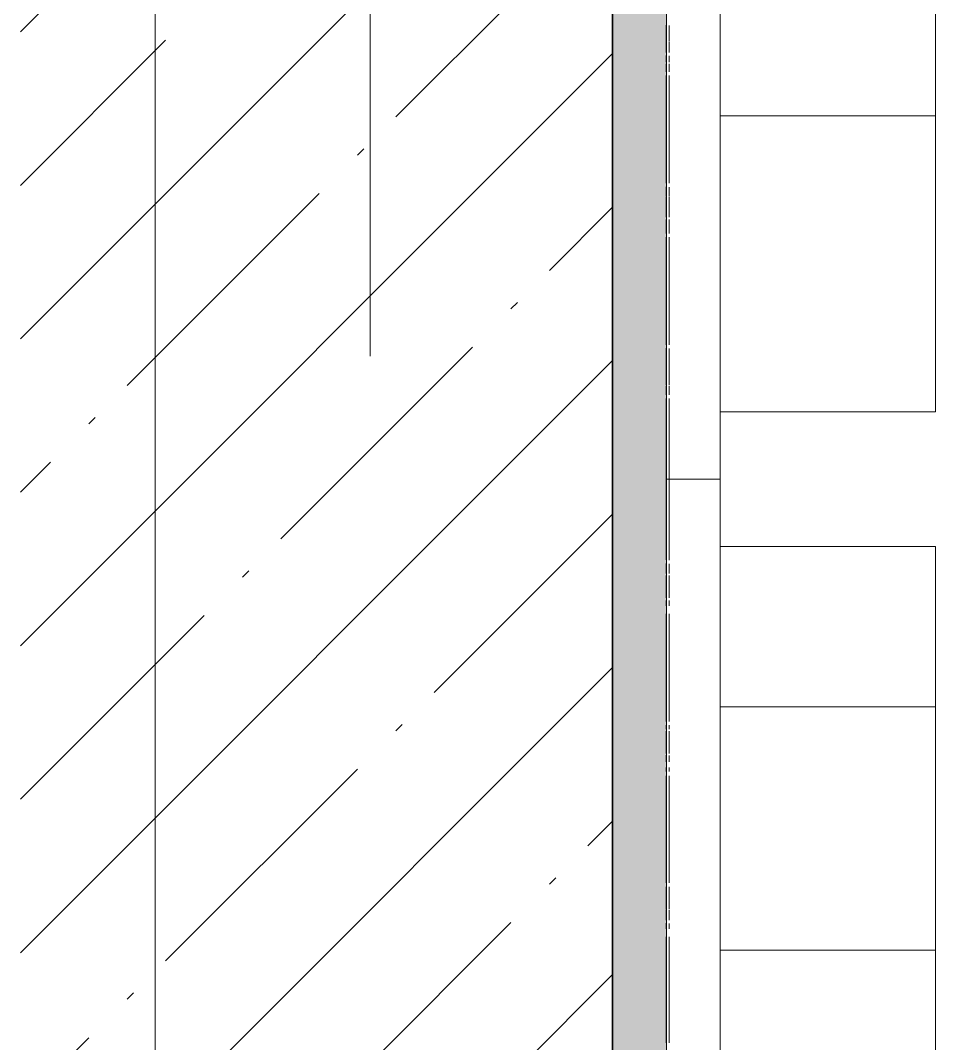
# Model space of a CAD drawing. Header units: millimetres. Extents: x 855 to 84199, y -1987 to 21700.
# Drawn here: x 10323.9 to 10663.9, y 18544.8 to 18925 of the extents above; entities that cross this region are included whole.
import ezdxf

# ---------------------------------------------------------------- set-up
doc = ezdxf.new("R2010")
doc.units = ezdxf.units.MM
doc.linetypes.add('Осевая', pattern=[3175, 635, -476.25, 1587.5, -476.25])
for name, color, linetype, lineweight, true_color in [('A-WALL-2', 7, 'Continuous', 25, 0x3c3c3c), ('A-WALL-3', 7, 'Continuous', 35, 0x3c3c3c), ('A-WALL-FNSH-1', 7, 'Continuous', 13, 0x3c3c3c), ('I-FURN-1', 7, 'Continuous', 9, 0xf0f0f0)]:
    doc.layers.add(name, color=color, linetype=linetype, lineweight=lineweight, true_color=true_color)
for name, color, linetype, lineweight in [('I-WALL', 7, 'Continuous', 9), ('S-STRS-MBND', 7, 'Continuous', 9), ('Оси', 7, 'Continuous', 9), ('Оси-2', 7, 'Осевая', 9)]:
    doc.layers.add(name, color=color, linetype=linetype, lineweight=lineweight)

# ---------------------------------------------------------------- blocks, each defined once
blk = doc.blocks.new('Бизиборд лего - бизиборд 1_21б-32328682-План разверток пом_ 1_60_ Этаж 1')
at = {"layer": 'I-FURN-1'}
for p, q in [((365, 100), (315, 100)), ((315, 100), (365, 100)), ((365, 100), (325, 100)), ((325, 100), (365, 100)), ((365, 100), (325, 100)), ((325, 100), (365, 100)), ((475, 100), (365, 100)), ((365, 100), (475, 100)), ((475, 100), (365, 100)), ((365, 100), (475, 100)), ((365, 20), (365, 100)), ((365, 100), (365, 20)), ((475, 20), (475, 100)), ((475, 100), (475, 20)), ((475, 20), (475, 100)), ((475, 100), (475, 20)), ((675, 100), (525, 100)), ((525, 100), (525, 20)), ((525, 20), (525, 100)), ((525, 100), (675, 100)), ((675, 100), (584.63, 100)), ((584.63, 100), (584.63, 20)), ((584.63, 20), (584.63, 100)), ((584.63, 100), (675, 100)), ((675, 20), (675, 100)), ((675, 100), (675, 20)), ((935, 100), (675, 100)), ((675, 100), (935, 100)), ((500, 20), (0, 20)), ((330, 20), (331.34, 20)), ((330.34, 20), (330, 20)), ((330, 20), (331.34, 20)), ((330.34, 20), (330, 20)), ((330, 20), (332.93, 20)), ((335, 20), (330, 20)), ((330, 20), (337.32, 20)), ((337.32, 20), (330, 20)), ((330, 20), (337.32, 20)), ((337.32, 20), (330, 20)), ((330, 20), (337.32, 20)), ((330.34, 20), (330, 20)), ((330, 20), (337.32, 20)), ((337.32, 20), (330, 20)), ((330, 20), (337.32, 20)), ((337.32, 20), (330, 20)), ((330, 20), (337.32, 20)), ((337.32, 20), (330, 20)), ((330, 20), (337.32, 20)), ((337.32, 20), (330, 20)), ((330, 20), (337.32, 20)), ((337.32, 20), (330, 20)), ((330, 20), (337.32, 20)), ((337.32, 20), (330, 20)), ((330, 20), (337.32, 20)), ((337.32, 20), (330, 20)), ((330, 20), (337.32, 20)), ((337.32, 20), (330, 20)), ((330, 20), (337.32, 20)), ((337.32, 20), (330, 20)), ((330, 20), (337.32, 20)), ((337.32, 20), (330, 20)), ((330, 20), (332.93, 20)), ((337.32, 20), (330, 20)), ((330, 20), (337.32, 20)), ((337.32, 20), (330, 20)), ((330, 20), (337.32, 20)), ((337.32, 20), (330, 20)), ((330, 20), (337.32, 20)), ((337.32, 20), (330, 20)), ((330, 20), (337.32, 20)), ((337.32, 20), (330, 20)), ((330, 20), (337.32, 20)), ((337.32, 20), (330, 20)), ((330, 20), (337.32, 20)), ((335, 20), (330, 20)), ((330, 20), (337.32, 20)), ((337.32, 20), (330, 20)), ((330, 20), (337.32, 20)), ((330.34, 20), (330, 20)), ((330, 20), (337.32, 20)), ((337.32, 20), (330, 20)), ((330, 20), (350, 20)), ((350, 20), (330, 20)), ((337.32, 20), (330.34, 20)), ((331.34, 20), (330.34, 20)), ((335, 20), (330.34, 20)), ((331.34, 20), (330.34, 20)), ((331.34, 20), (337.33, 20)), ((337.33, 20), (331.34, 20)), ((331.34, 20), (337.33, 20)), ((337.33, 20), (331.34, 20)), ((331.34, 20), (337.33, 20)), ((337.33, 20), (331.34, 20)), ((331.34, 20), (337.33, 20)), ((331.34, 20), (332.93, 20)), ((331.34, 20), (337.32, 20)), ((332.93, 20), (331.34, 20)), ((332.93, 20), (331.34, 20)), ((332.93, 20), (337.32, 20)), ((335, 20), (332.93, 20)), ((332.93, 20), (335, 20)), ((332.93, 20), (337.32, 20)), ((337.32, 20), (332.93, 20)), ((337.32, 20), (335, 20)), ((335, 20), (337.32, 20)), ((337.32, 20), (335, 20)), ((337.32, 20), (335, 20)), ((337.32, 20), (335, 20)), ((337.32, 20), (337.41, 20)), ((337.41, 20), (337.32, 20)), ((337.32, 20), (337.41, 20)), ((337.41, 20), (337.32, 20)), ((337.32, 20), (337.41, 20)), ((337.41, 20), (337.32, 20)), ((337.32, 20), (337.41, 20)), ((337.41, 20), (337.32, 20)), ((337.32, 20), (337.41, 20)), ((337.41, 20), (337.32, 20)), ((337.32, 20), (337.41, 20)), ((337.41, 20), (337.32, 20)), ((337.32, 20), (337.41, 20)), ((337.41, 20), (337.32, 20)), ((337.32, 20), (337.41, 20)), ((337.41, 20), (337.32, 20)), ((337.32, 20), (337.41, 20)), ((337.41, 20), (337.32, 20)), ((337.32, 20), (337.41, 20)), ((337.41, 20), (337.32, 20)), ((337.32, 20), (337.41, 20)), ((337.41, 20), (337.32, 20)), ((337.32, 20), (337.41, 20)), ((337.41, 20), (337.32, 20)), ((337.32, 20), (337.41, 20)), ((337.41, 20), (337.32, 20)), ((337.32, 20), (337.41, 20)), ((337.41, 20), (337.32, 20)), ((337.32, 20), (337.41, 20)), ((337.41, 20), (337.32, 20)), ((337.32, 20), (337.41, 20)), ((337.41, 20), (337.32, 20)), ((337.32, 20), (337.41, 20)), ((337.41, 20), (337.32, 20)), ((337.32, 20), (337.41, 20)), ((337.41, 20), (337.32, 20)), ((337.32, 20), (337.41, 20)), ((337.41, 20), (337.32, 20)), ((337.32, 20), (337.41, 20)), ((337.41, 20), (337.32, 20)), ((337.32, 20), (337.41, 20)), ((337.41, 20), (337.32, 20)), ((337.32, 20), (337.41, 20)), ((337.41, 20), (337.32, 20)), ((337.32, 20), (337.41, 20)), ((337.41, 20), (337.32, 20)), ((337.32, 20), (337.41, 20)), ((337.41, 20), (337.32, 20)), ((337.32, 20), (337.41, 20)), ((337.41, 20), (337.32, 20)), ((337.32, 20), (337.41, 20)), ((337.41, 20), (337.32, 20)), ((337.41, 20), (341.46, 20)), ((341.46, 20), (337.41, 20)), ((337.41, 20), (341.46, 20)), ((341.46, 20), (337.41, 20)), ((337.41, 20), (341.46, 20)), ((341.46, 20), (337.41, 20)), ((337.41, 20), (341.46, 20)), ((337.41, 20), (350, 20)), ((342.59, 20), (337.41, 20)), ((337.41, 20), (347.07, 20)), ((340, 20), (337.41, 20)), ((337.41, 20), (350, 20)), ((347.07, 20), (337.41, 20)), ((337.41, 20), (350, 20)), ((350, 20), (337.41, 20)), ((337.41, 20), (350, 20)), ((350, 20), (337.41, 20)), ((337.41, 20), (349.66, 20)), ((347.07, 20), (337.41, 20)), ((337.41, 20), (350, 20)), ((349.66, 20), (337.41, 20)), ((337.41, 20), (342.59, 20)), ((350, 20), (337.41, 20)), ((337.41, 20), (350, 20)), ((350, 20), (337.41, 20)), ((337.41, 20), (350, 20)), ((350, 20), (337.41, 20)), ((337.41, 20), (350, 20)), ((350, 20), (337.41, 20)), ((337.41, 20), (350, 20)), ((350, 20), (337.41, 20)), ((337.41, 20), (350, 20)), ((350, 20), (337.41, 20)), ((337.41, 20), (340, 20)), ((350, 20), (337.41, 20)), ((337.41, 20), (350, 20)), ((350, 20), (337.41, 20)), ((337.41, 20), (350, 20)), ((342.59, 20), (337.41, 20)), ((337.41, 20), (350, 20)), ((350, 20), (337.41, 20)), ((337.41, 20), (350, 20)), ((350, 20), (337.41, 20)), ((337.41, 20), (350, 20)), ((350, 20), (337.41, 20)), ((337.41, 20), (350, 20)), ((350, 20), (337.41, 20)), ((337.41, 20), (350, 20)), ((350, 20), (337.41, 20)), ((337.41, 20), (350, 20)), ((350, 20), (337.41, 20)), ((337.41, 20), (350, 20)), ((350, 20), (337.41, 20)), ((337.41, 20), (350, 20)), ((350, 20), (337.41, 20)), ((337.41, 20), (350, 20)), ((340, 20), (337.41, 20)), ((337.41, 20), (350, 20)), ((340, 20), (337.41, 20)), ((347.07, 20), (340, 20)), ((340, 20), (342.59, 20)), ((345, 20), (340, 20)), ((342.59, 20), (340, 20)), ((342.59, 20), (345, 20)), ((345, 20), (342.59, 20)), ((342.59, 20), (345, 20)), ((345, 20), (342.59, 20)), ((342.59, 20), (345, 20)), ((345, 20), (342.59, 20)), ((342.59, 20), (345, 20)), ((350, 20), (342.59, 20)), ((342.59, 20), (350, 20)), ((342.59, 20), (350, 20)), ((350, 20), (342.59, 20)), ((345, 20), (342.59, 20)), ((347.07, 20), (345, 20)), ((350, 20), (345, 20)), ((345.59, 20), (348.66, 20)), ((348.66, 20), (345.59, 20)), ((345.59, 20), (348.66, 20)), ((348.66, 20), (345.59, 20)), ((345.59, 20), (348.66, 20)), ((348.66, 20), (345.59, 20)), ((345.59, 20), (348.66, 20)), ((347.07, 20), (348.66, 20)), ((348.66, 20), (347.07, 20)), ((348.66, 20), (347.07, 20)), ((348.66, 20), (347.07, 20)), ((348.66, 20), (347.07, 20)), ((348.66, 20), (349.66, 20)), ((349.66, 20), (348.66, 20)), ((350, 20), (348.66, 20)), ((350, 20), (348.66, 20)), ((349.66, 20), (348.66, 20)), ((349.66, 20), (350, 20)), ((350, 20), (349.66, 20)), ((349.66, 20), (350, 20)), ((350, 20), (349.66, 20)), ((350, 20), (349.66, 20)), ((350, 20), (365, 20)), ((365, 20), (350, 20)), ((350, 20), (365, 20)), ((365, 20), (350, 20)), ((350, 20), (365, 20)), ((365, 20), (350, 20)), ((350, 20), (365, 20)), ((365, 20), (390, 20)), ((390, 20), (365, 20)), ((365, 20), (390, 20)), ((390, 20), (365, 20)), ((365, 20), (390, 20)), ((390, 20), (390.34, 20)), ((400, 20), (390, 20)), ((390, 20), (390.34, 20)), ((390.34, 20), (390, 20)), ((390, 20), (410, 20)), ((410, 20), (390, 20)), ((390, 20), (391.34, 20)), ((390.34, 20), (390, 20)), ((390, 20), (410, 20)), ((397.41, 20), (390, 20)), ((390, 20), (405, 20)), ((410, 20), (390, 20)), ((390, 20), (402.59, 20)), ((407.07, 20), (390, 20)), ((390, 20), (400, 20)), ((410, 20), (390, 20)), ((390, 20), (410, 20)), ((410, 20), (390, 20)), ((390, 20), (410, 20)), ((410, 20), (390, 20)), ((390, 20), (410, 20)), ((410, 20), (390, 20)), ((390, 20), (410, 20)), ((402.59, 20), (390, 20)), ((390, 20), (410, 20)), ((410, 20), (390, 20)), ((390, 20), (410, 20)), ((407.07, 20), (390, 20)), ((390, 20), (410, 20)), ((410, 20), (390, 20)), ((390, 20), (392.93, 20)), ((397.41, 20), (390, 20)), ((390, 20), (410, 20)), ((410, 20), (390, 20)), ((390, 20), (410, 20)), ((410, 20), (390, 20)), ((390, 20), (410, 20)), ((410, 20), (390, 20)), ((390, 20), (392.93, 20)), ((410, 20), (390, 20)), ((390, 20), (410, 20)), ((410, 20), (390, 20)), ((390, 20), (410, 20)), ((410, 20), (390, 20)), ((390, 20), (410, 20)), ((402.59, 20), (390, 20)), ((390, 20), (410, 20)), ((410, 20), (390, 20)), ((390, 20), (395, 20)), ((391.34, 20), (390, 20)), ((390, 20), (410, 20)), ((410, 20), (390, 20)), ((390, 20), (410, 20)), ((410, 20), (390, 20)), ((390.34, 20), (391.34, 20)), ((390.34, 20), (391.34, 20)), ((391.34, 20), (390.34, 20)), ((391.34, 20), (390.34, 20)), ((391.34, 20), (395, 20)), ((395, 20), (391.34, 20)), ((391.34, 20), (395, 20)), ((395, 20), (391.34, 20)), ((391.34, 20), (395, 20)), ((391.34, 20), (392.93, 20)), ((391.34, 20), (392.93, 20)), ((392.93, 20), (391.34, 20)), ((391.34, 20), (392.93, 20)), ((392.93, 20), (391.34, 20)), ((392.93, 20), (391.34, 20)), ((392.93, 20), (395, 20)), ((392.93, 20), (395, 20)), ((395, 20), (392.93, 20)), ((392.93, 20), (400, 20)), ((409.66, 20), (392.93, 20)), ((392.93, 20), (410, 20)), ((392.93, 20), (397.41, 20)), ((395, 20), (392.93, 20)), ((395, 20), (397.41, 20)), ((395, 20), (397.41, 20)), ((397.41, 20), (395, 20)), ((395, 20), (397.41, 20)), ((397.41, 20), (395, 20)), ((395.2, 20), (402.59, 20)), ((402.59, 20), (395.2, 20)), ((395.2, 20), (402.59, 20)), ((402.59, 20), (395.2, 20)), ((395.2, 20), (402.59, 20)), ((397.41, 20), (400, 20)), ((397.41, 20), (402.59, 20)), ((400, 20), (397.41, 20)), ((400, 20), (397.41, 20)), ((402.59, 20), (397.41, 20)), ((397.41, 20), (410, 20)), ((397.41, 20), (400, 20)), ((400, 20), (397.41, 20)), ((400, 20), (410, 20)), ((402.59, 20), (400, 20)), ((407.07, 20), (400, 20)), ((400, 20), (409.66, 20)), ((407.07, 20), (400, 20)), ((400, 20), (410, 20)), ((400, 20), (402.59, 20)), ((405, 20), (400, 20)), ((410, 20), (402.59, 20)), ((402.59, 20), (410, 20)), ((402.59, 20), (410, 20)), ((410, 20), (402.59, 20)), ((410, 20), (402.59, 20)), ((410, 20), (402.59, 20)), ((402.59, 20), (405, 20)), ((403.47, 20), (408.66, 20)), ((408.66, 20), (403.47, 20)), ((403.47, 20), (408.66, 20)), ((408.66, 20), (403.47, 20)), ((403.47, 20), (408.66, 20)), ((405, 20), (410, 20)), ((405, 20), (407.07, 20)), ((407.07, 20), (405, 20)), ((410, 20), (407.07, 20)), ((408.66, 20), (407.07, 20)), ((410, 20), (407.07, 20)), ((409.66, 20), (407.07, 20)), ((407.07, 20), (409.66, 20)), ((408.66, 20), (407.07, 20)), ((410, 20), (408.66, 20)), ((409.66, 20), (408.66, 20)), ((409.66, 20), (410, 20)), ((410, 20), (409.66, 20)), ((410, 20), (409.66, 20)), ((409.66, 20), (410, 20)), ((410, 20), (409.66, 20)), ((410, 20), (450, 20)), ((450, 20), (410, 20)), ((410, 20), (450, 20)), ((450, 20), (410, 20)), ((410, 20), (450, 20)), ((450, 20), (450.34, 20)), ((450.34, 20), (450, 20)), ((450, 20), (450.34, 20)), ((469.62, 20), (450, 20)), ((450, 20), (469.62, 20)), ((460, 20), (450, 20)), ((450, 20), (469.62, 20)), ((455, 20), (450, 20)), ((450, 20), (469.62, 20)), ((450.34, 20), (450, 20)), ((450, 20), (469.62, 20)), ((469.62, 20), (450, 20)), ((450, 20), (452.93, 20)), ((451.34, 20), (450, 20)), ((450, 20), (468.66, 20)), ((460, 20), (450, 20)), ((450, 20), (469.62, 20)), ((469.62, 20), (450, 20)), ((450, 20), (469.62, 20)), ((469.62, 20), (450, 20)), ((450, 20), (469.62, 20)), ((460, 20), (450, 20)), ((450, 20), (457.41, 20)), ((450.34, 20), (450, 20)), ((450, 20), (469.62, 20)), ((469.62, 20), (450, 20)), ((450, 20), (469.62, 20)), ((467.07, 20), (450, 20)), ((450, 20), (469.62, 20)), ((469.62, 20), (450, 20)), ((450, 20), (450.34, 20)), ((469.62, 20), (450, 20)), ((450, 20), (469.62, 20)), ((469.62, 20), (450, 20)), ((450, 20), (469.62, 20)), ((469.62, 20), (450, 20)), ((450, 20), (469.62, 20)), ((469.62, 20), (450, 20)), ((450, 20), (462.59, 20)), ((450.34, 20), (450, 20)), ((450, 20), (469.62, 20)), ((469.62, 20), (450, 20)), ((450, 20), (469.62, 20)), ((469.62, 20), (450, 20)), ((450, 20), (455, 20)), ((469.62, 20), (450, 20)), ((450, 20), (469.62, 20)), ((469.62, 20), (450, 20)), ((450, 20), (450.34, 20)), ((455, 20), (450, 20)), ((450, 20), (469.62, 20)), ((467.07, 20), (450, 20)), ((450, 20), (469.62, 20)), ((470, 20), (450, 20)), ((450.34, 20), (451.34, 20)), ((451.34, 20), (450.34, 20)), ((450.34, 20), (451.34, 20)), ((455, 20), (450.34, 20)), ((469.62, 20), (450.34, 20)), ((450.34, 20), (455, 20)), ((469.62, 20), (450.34, 20)), ((450.34, 20), (452.93, 20)), ((451.34, 20), (452.93, 20)), ((452.93, 20), (451.34, 20)), ((451.34, 20), (452.93, 20)), ((452.93, 20), (451.34, 20)), ((451.34, 20), (452.93, 20)), ((451.34, 20), (452.93, 20)), ((452.93, 20), (451.34, 20)), ((451.34, 20), (452.93, 20)), ((462.59, 20), (451.34, 20)), ((452.93, 20), (465, 20)), ((455, 20), (452.93, 20)), ((452.93, 20), (469.62, 20)), ((452.93, 20), (469.62, 20)), ((452.93, 20), (460, 20)), ((453.07, 20), (465, 20)), ((465, 20), (453.07, 20)), ((453.07, 20), (465, 20)), ((465, 20), (453.07, 20)), ((453.07, 20), (465, 20)), ((457.41, 20), (455, 20)), ((465, 20), (455, 20)), ((469.62, 20), (455, 20)), ((455, 20), (460, 20)), ((455, 20), (457.41, 20)), ((457.41, 20), (455, 20)), ((460, 20), (457.41, 20)), ((457.41, 20), (469.62, 20)), ((457.41, 20), (460, 20)), ((467.07, 20), (457.41, 20)), ((467.07, 20), (460, 20)), ((468.66, 20), (460, 20)), ((469.62, 20), (460, 20)), ((462.59, 20), (460, 20)), ((460, 20), (462.59, 20)), ((460, 20), (462.59, 20)), ((460, 20), (468.66, 20)), ((469.62, 20), (462.59, 20)), ((469.62, 20), (462.59, 20)), ((462.59, 20), (465, 20)), ((462.59, 20), (469.62, 20)), ((462.59, 20), (465, 20)), ((465, 20), (469.62, 20)), ((468.66, 20), (465, 20)), ((465, 20), (468.66, 20)), ((465, 20), (467.07, 20)), ((465.47, 20), (468.66, 20)), ((468.66, 20), (465.47, 20)), ((465.47, 20), (468.66, 20)), ((468.66, 20), (465.47, 20)), ((465.47, 20), (468.66, 20)), ((469.62, 20), (467.07, 20)), ((469.62, 20), (467.07, 20)), ((467.07, 20), (468.66, 20)), ((469.62, 20), (467.07, 20)), ((469.62, 20), (467.07, 20)), ((469.62, 20), (468.66, 20)), ((469.62, 20), (468.66, 20)), ((468.66, 20), (469.62, 20)), ((468.66, 20), (469.62, 20)), ((468.66, 20), (469.62, 20)), ((468.66, 20), (469.62, 20)), ((469.62, 20), (469.66, 20)), ((469.66, 20), (469.62, 20)), ((469.62, 20), (469.66, 20)), ((469.66, 20), (469.62, 20)), ((469.62, 20), (469.66, 20)), ((469.66, 20), (469.62, 20)), ((469.62, 20), (469.66, 20)), ((469.66, 20), (469.62, 20)), ((469.62, 20), (469.66, 20)), ((469.66, 20), (469.62, 20)), ((469.62, 20), (469.66, 20)), ((469.66, 20), (469.62, 20)), ((469.62, 20), (469.66, 20)), ((469.66, 20), (469.62, 20)), ((469.62, 20), (469.66, 20)), ((469.66, 20), (469.62, 20)), ((469.62, 20), (469.66, 20)), ((469.66, 20), (469.62, 20)), ((469.62, 20), (469.66, 20)), ((469.66, 20), (469.62, 20)), ((469.62, 20), (469.66, 20)), ((469.66, 20), (469.62, 20)), ((469.62, 20), (469.66, 20)), ((469.66, 20), (469.62, 20)), ((469.62, 20), (469.66, 20)), ((469.66, 20), (469.62, 20)), ((469.62, 20), (469.66, 20)), ((469.66, 20), (469.62, 20)), ((469.62, 20), (469.66, 20)), ((469.66, 20), (469.62, 20)), ((469.62, 20), (469.66, 20)), ((469.66, 20), (469.62, 20)), ((469.62, 20), (469.66, 20)), ((469.66, 20), (469.62, 20)), ((469.62, 20), (469.66, 20)), ((469.66, 20), (469.62, 20)), ((469.62, 20), (469.66, 20)), ((469.66, 20), (469.62, 20)), ((469.62, 20), (469.66, 20)), ((469.66, 20), (469.62, 20)), ((469.62, 20), (469.66, 20)), ((469.66, 20), (469.62, 20)), ((469.62, 20), (469.66, 20)), ((469.66, 20), (469.62, 20)), ((469.62, 20), (469.66, 20)), ((469.66, 20), (469.62, 20)), ((469.62, 20), (469.66, 20)), ((469.66, 20), (469.62, 20)), ((469.62, 20), (469.66, 20)), ((469.66, 20), (469.62, 20)), ((469.62, 20), (469.66, 20)), ((469.66, 20), (469.62, 20)), ((469.62, 20), (469.66, 20)), ((469.66, 20), (470, 20)), ((470, 20), (469.66, 20)), ((469.66, 20), (470, 20)), ((470, 20), (469.66, 20)), ((469.66, 20), (470, 20)), ((470, 20), (469.66, 20)), ((469.66, 20), (470, 20)), ((470, 20), (469.66, 20)), ((469.66, 20), (470, 20)), ((470, 20), (469.66, 20)), ((469.66, 20), (470, 20)), ((470, 20), (469.66, 20)), ((469.66, 20), (470, 20)), ((470, 20), (469.66, 20)), ((469.66, 20), (470, 20)), ((470, 20), (469.66, 20)), ((469.66, 20), (470, 20)), ((470, 20), (469.66, 20)), ((469.66, 20), (470, 20)), ((470, 20), (469.66, 20)), ((469.66, 20), (470, 20)), ((470, 20), (469.66, 20)), ((469.66, 20), (470, 20)), ((470, 20), (469.66, 20)), ((469.66, 20), (470, 20)), ((470, 20), (469.66, 20)), ((469.66, 20), (470, 20)), ((470, 20), (469.66, 20)), ((469.66, 20), (470, 20)), ((470, 20), (469.66, 20)), ((469.66, 20), (470, 20)), ((470, 20), (469.66, 20)), ((469.66, 20), (470, 20)), ((470, 20), (469.66, 20)), ((469.66, 20), (470, 20)), ((470, 20), (469.66, 20)), ((469.66, 20), (470, 20)), ((470, 20), (469.66, 20)), ((469.66, 20), (470, 20)), ((470, 20), (469.66, 20)), ((469.66, 20), (470, 20)), ((470, 20), (469.66, 20)), ((469.66, 20), (470, 20)), ((470, 20), (469.66, 20)), ((469.66, 20), (470, 20)), ((470, 20), (469.66, 20)), ((469.66, 20), (470, 20)), ((470, 20), (469.66, 20)), ((469.66, 20), (470, 20)), ((470, 20), (469.66, 20)), ((469.66, 20), (470, 20)), ((470, 20), (469.66, 20)), ((469.66, 20), (470, 20)), ((470, 20), (475, 20)), ((475, 20), (470, 20)), ((470, 20), (475, 20)), ((475, 20), (470, 20)), ((470, 20), (475, 20)), ((475, 20), (500, 20)), ((1000, 20), (500, 20)), ((500, 20), (500, 0)), ((500, 0), (500, 20)), ((500, 20), (525, 20)), ((500, 0), (500, 20)), ((500, 20), (500, 0)), ((525, 20), (530, 20)), ((530, 20), (525, 20)), ((525, 20), (530, 20)), ((530, 20), (537.41, 20)), ((532.93, 20), (530, 20)), ((530, 20), (550, 20)), ((532.93, 20), (530, 20)), ((530, 20), (542.59, 20)), ((532.93, 20), (530, 20)), ((530, 20), (530.34, 20)), ((530.34, 20), (530, 20)), ((530, 20), (531.34, 20)), ((550, 20), (530, 20)), ((530, 20), (530.34, 20)), ((550, 20), (530, 20)), ((530, 20), (550, 20)), ((550, 20), (530, 20)), ((530, 20), (550, 20)), ((530.34, 20), (530, 20)), ((530, 20), (550, 20)), ((550, 20), (530, 20)), ((530, 20), (550, 20)), ((550, 20), (530, 20)), ((530, 20), (548.66, 20)), ((535, 20), (530, 20)), ((530, 20), (550, 20)), ((550, 20), (530, 20)), ((530, 20), (550, 20)), ((550, 20), (530, 20)), ((530, 20), (542.59, 20)), ((545, 20), (530, 20)), ((530, 20), (550, 20)), ((547.07, 20), (530, 20)), ((530, 20), (550, 20)), ((550, 20), (530, 20)), ((530, 20), (550, 20)), ((550, 20), (530, 20)), ((530, 20), (550, 20)), ((550, 20), (530, 20)), ((530, 20), (550, 20)), ((550, 20), (530, 20)), ((530, 20), (530.34, 20)), ((532.93, 20), (530, 20)), ((530, 20), (550, 20)), ((530.34, 20), (530, 20)), ((530, 20), (550, 20)), ((550, 20), (530, 20)), ((530, 20), (550, 20)), ((550, 20), (530, 20)), ((530, 20), (550, 20)), ((530.34, 20), (530, 20)), ((530, 20), (550, 20)), ((550, 20), (530, 20)), ((530, 20), (550, 20)), ((550, 20), (530, 20)), ((530, 20), (545, 20)), ((550, 20), (530, 20)), ((530.34, 20), (531.34, 20)), ((532.93, 20), (530.34, 20)), ((530.34, 20), (531.34, 20)), ((550, 20), (530.34, 20)), ((530.34, 20), (550, 20)), ((549.66, 20), (530.34, 20)), ((532.93, 20), (530.34, 20)), ((531.34, 20), (535, 20)), ((535, 20), (531.34, 20)), ((531.34, 20), (535, 20)), ((531.34, 20), (532.93, 20)), ((531.34, 20), (532.93, 20)), ((531.34, 20), (532.93, 20)), ((537.41, 20), (532.93, 20)), ((550, 20), (532.93, 20)), ((550, 20), (532.93, 20)), ((532.93, 20), (535, 20)), ((537.41, 20), (532.93, 20)), ((532.93, 20), (535, 20)), ((532.93, 20), (535, 20)), ((550, 20), (532.93, 20)), ((535, 20), (532.93, 20)), ((535, 20), (542.59, 20)), ((535, 20), (547.07, 20)), ((535, 20), (537.41, 20)), ((550, 20), (535, 20)), ((537.41, 20), (535, 20)), ((535.75, 20), (544.01, 20)), ((544.01, 20), (535.75, 20)), ((535.75, 20), (544.01, 20)), ((537.41, 20), (540, 20)), ((540, 20), (537.41, 20)), ((545, 20), (537.41, 20)), ((537.41, 20), (540, 20)), ((540, 20), (537.41, 20)), ((540, 20), (545, 20)), ((545, 20), (540, 20)), ((540, 20), (550, 20)), ((542.59, 20), (540, 20)), ((542.59, 20), (550, 20)), ((542.59, 20), (547.07, 20)), ((542.59, 20), (550, 20)), ((550, 20), (542.59, 20)), ((545, 20), (547.07, 20)), ((547.07, 20), (545, 20)), ((545, 20), (547.07, 20)), ((545, 20), (547.07, 20)), ((550, 20), (545, 20)), ((547.07, 20), (545, 20)), ((547.07, 20), (545, 20)), ((545, 20), (550, 20)), ((547.07, 20), (548.66, 20)), ((547.07, 20), (548.66, 20)), ((550, 20), (547.07, 20)), ((547.07, 20), (548.66, 20)), ((550, 20), (547.07, 20)), ((550, 20), (547.07, 20)), ((548.66, 20), (549.66, 20)), ((548.66, 20), (549.66, 20)), ((548.66, 20), (549.66, 20)), ((548.66, 20), (550, 20)), ((549.66, 20), (550, 20)), ((549.66, 20), (550, 20)), ((549.66, 20), (550, 20)), ((550, 20), (549.66, 20)), ((550, 20), (590, 20)), ((590, 20), (550, 20)), ((550, 20), (584.63, 20)), ((584.63, 20), (590, 20)), ((590, 20), (584.63, 20)), ((585.35, 20), (590, 20)), ((590, 20), (597.41, 20)), ((591.34, 20), (590, 20)), ((590, 20), (590.34, 20)), ((592.93, 20), (590, 20)), ((590, 20), (590.34, 20)), ((590.34, 20), (590, 20)), ((590, 20), (595, 20)), ((590.34, 20), (590, 20)), ((590, 20), (590.34, 20)), ((591.34, 20), (590, 20)), ((590, 20), (610, 20)), ((610, 20), (590, 20)), ((590, 20), (610, 20)), ((610, 20), (590, 20)), ((590, 20), (610, 20)), ((610, 20), (590, 20)), ((590, 20), (610, 20)), ((590.34, 20), (590, 20)), ((590, 20), (591.34, 20)), ((610, 20), (590, 20)), ((590, 20), (591.34, 20)), ((610, 20), (590, 20)), ((590, 20), (610, 20)), ((608.66, 20), (590, 20)), ((590, 20), (610, 20)), ((610, 20), (590, 20)), ((590, 20), (610, 20)), ((610, 20), (590, 20)), ((590, 20), (590.34, 20)), ((600, 20), (590, 20)), ((590, 20), (610, 20)), ((610, 20), (590, 20)), ((590, 20), (591.34, 20)), ((608.66, 20), (590, 20)), ((590, 20), (600, 20)), ((610, 20), (590, 20)), ((590, 20), (595, 20)), ((610, 20), (590, 20)), ((590, 20), (610, 20)), ((610, 20), (590, 20)), ((590, 20), (609.66, 20)), ((610, 20), (590, 20)), ((590, 20), (590.34, 20)), ((610, 20), (590, 20)), ((590, 20), (610, 20)), ((610, 20), (590, 20)), ((590, 20), (590.34, 20)), ((610, 20), (590, 20)), ((590, 20), (610, 20)), ((610, 20), (590, 20)), ((590, 20), (610, 20)), ((607.07, 20), (590, 20)), ((590, 20), (591.34, 20)), ((610, 20), (590, 20)), ((590.34, 20), (592.93, 20)), ((590.34, 20), (610, 20)), ((610, 20), (590.34, 20)), ((592.93, 20), (590.34, 20)), ((590.34, 20), (605, 20)), ((610, 20), (590.34, 20)), ((590.34, 20), (610, 20)), ((590.34, 20), (597.41, 20)), ((590.34, 20), (610, 20)), ((591.34, 20), (592.93, 20)), ((592.93, 20), (591.34, 20)), ((591.34, 20), (592.93, 20)), ((592.93, 20), (591.34, 20)), ((591.34, 20), (592.93, 20)), ((607.07, 20), (591.34, 20)), ((605, 20), (591.34, 20)), ((591.34, 20), (610, 20)), ((591.34, 20), (610, 20)), ((591.34, 20), (610, 20)), ((591.34, 20), (597.41, 20)), ((592.93, 20), (595, 20)), ((595, 20), (592.93, 20)), ((595, 20), (592.93, 20)), ((593.62, 20), (601.89, 20)), ((601.89, 20), (593.62, 20)), ((593.62, 20), (601.89, 20)), ((601.89, 20), (593.62, 20)), ((593.62, 20), (601.89, 20)), ((595, 20), (610, 20)), ((597.41, 20), (595, 20)), ((595, 20), (600, 20)), ((600, 20), (595, 20)), ((595, 20), (610, 20)), ((597.41, 20), (600, 20)), ((600, 20), (597.41, 20)), ((597.41, 20), (610, 20)), ((597.41, 20), (610, 20)), ((600, 20), (610, 20)), ((602.59, 20), (600, 20)), ((600, 20), (602.59, 20)), ((602.59, 20), (600, 20)), ((610, 20), (600, 20)), ((600, 20), (610, 20)), ((602.59, 20), (608.66, 20)), ((608.66, 20), (602.59, 20)), ((602.59, 20), (608.66, 20)), ((608.66, 20), (602.59, 20)), ((602.59, 20), (608.66, 20)), ((605, 20), (602.59, 20)), ((602.59, 20), (607.07, 20)), ((607.07, 20), (602.59, 20)), ((607.07, 20), (605, 20)), ((605, 20), (610, 20)), ((610, 20), (605, 20)), ((610, 20), (607.07, 20)), ((608.66, 20), (607.07, 20)), ((607.07, 20), (608.66, 20)), ((608.66, 20), (607.07, 20)), ((610, 20), (607.07, 20)), ((610, 20), (608.66, 20)), ((608.66, 20), (609.66, 20)), ((610, 20), (608.66, 20)), ((610, 20), (608.66, 20)), ((610, 20), (608.66, 20)), ((609.66, 20), (610, 20)), ((609.66, 20), (610, 20)), ((610.15, 20), (650, 20)), ((650, 20), (610.15, 20)), ((610.15, 20), (650, 20)), ((650, 20), (610.15, 20)), ((610.15, 20), (650, 20)), ((650, 20), (670, 20)), ((668.66, 20), (650, 20)), ((650, 20), (651.34, 20)), ((650.34, 20), (650, 20)), ((650, 20), (669.66, 20)), ((670, 20), (650, 20)), ((650, 20), (650.34, 20)), ((657.41, 20), (650, 20)), ((650, 20), (651.34, 20)), ((650.34, 20), (650, 20)), ((650, 20), (670, 20)), ((660, 20), (650, 20)), ((650, 20), (670, 20)), ((670, 20), (650, 20)), ((650, 20), (670, 20)), ((670, 20), (650, 20)), ((650, 20), (670, 20)), ((657.41, 20), (650, 20)), ((650, 20), (670, 20)), ((670, 20), (650, 20)), ((650, 20), (651.34, 20)), ((670, 20), (650, 20)), ((650, 20), (670, 20)), ((652.93, 20), (650, 20)), ((650, 20), (670, 20)), ((670, 20), (650, 20)), ((650, 20), (670, 20)), ((670, 20), (650, 20)), ((650, 20), (660, 20)), ((670, 20), (650, 20)), ((650, 20), (670, 20)), ((665, 20), (650, 20)), ((650, 20), (665, 20)), ((670, 20), (650, 20)), ((650, 20), (670, 20)), ((670, 20), (650, 20)), ((650, 20), (662.59, 20)), ((667.07, 20), (650, 20)), ((650, 20), (670, 20)), ((670, 20), (650, 20)), ((650, 20), (652.93, 20)), ((655, 20), (650, 20)), ((650, 20), (670, 20)), ((650.34, 20), (650, 20)), ((650, 20), (670, 20)), ((670, 20), (650, 20)), ((650, 20), (670, 20)), ((652.93, 20), (650, 20)), ((650, 20), (670, 20)), ((670, 20), (650, 20)), ((650, 20), (652.93, 20)), ((670, 20), (650, 20)), ((650, 20), (652.93, 20)), ((667.07, 20), (650, 20)), ((651.34, 20), (650.34, 20)), ((650.34, 20), (651.34, 20)), ((651.34, 20), (650.34, 20)), ((670, 20), (650.34, 20)), ((651.34, 20), (660, 20)), ((662.59, 20), (651.34, 20)), ((651.34, 20), (652.93, 20)), ((651.34, 20), (670, 20)), ((655, 20), (651.34, 20)), ((651.34, 20), (652.93, 20)), ((651.49, 20), (655, 20)), ((655, 20), (651.49, 20)), ((651.49, 20), (655, 20)), ((655, 20), (651.49, 20)), ((651.49, 20), (655, 20)), ((652.93, 20), (655, 20)), ((652.93, 20), (655, 20)), ((670, 20), (652.93, 20)), ((652.93, 20), (668.66, 20)), ((655, 20), (652.93, 20)), ((652.93, 20), (655, 20)), ((652.93, 20), (669.66, 20)), ((655, 20), (657.41, 20)), ((667.07, 20), (655, 20)), ((655, 20), (657.41, 20)), ((660, 20), (655, 20)), ((670, 20), (655, 20)), ((655, 20), (665, 20)), ((655.62, 20), (659.76, 20)), ((659.76, 20), (655.62, 20)), ((655.62, 20), (659.76, 20)), ((659.76, 20), (655.62, 20)), ((655.62, 20), (659.76, 20)), ((657.41, 20), (660, 20)), ((660, 20), (657.41, 20)), ((670, 20), (657.41, 20)), ((657.41, 20), (660, 20)), ((660, 20), (663.89, 20)), ((663.89, 20), (660, 20)), ((660, 20), (663.89, 20)), ((663.89, 20), (660, 20)), ((660, 20), (663.89, 20)), ((660, 20), (665, 20)), ((660, 20), (662.59, 20)), ((662.59, 20), (660, 20)), ((669.66, 20), (660, 20)), ((660, 20), (670, 20)), ((660, 20), (670, 20)), ((670, 20), (660, 20)), ((665, 20), (662.59, 20)), ((662.59, 20), (665, 20)), ((668.66, 20), (662.59, 20)), ((662.59, 20), (667.07, 20)), ((665, 20), (667.07, 20)), ((667.07, 20), (665, 20)), ((665, 20), (667.07, 20)), ((667.07, 20), (665, 20)), ((665, 20), (667.07, 20)), ((665, 20), (668.66, 20)), ((669.66, 20), (665, 20)), ((665, 20), (668.66, 20)), ((670, 20), (665, 20)), ((665, 20), (670, 20)), ((665, 20), (670, 20)), ((670, 20), (667.07, 20)), ((667.07, 20), (668.66, 20)), ((668.66, 20), (667.07, 20)), ((669.66, 20), (667.07, 20)), ((670, 20), (668.66, 20)), ((668.66, 20), (670, 20)), ((668.66, 20), (669.66, 20)), ((669.66, 20), (668.66, 20)), ((668.66, 20), (669.66, 20)), ((669.66, 20), (668.66, 20)), ((668.66, 20), (670, 20)), ((670, 20), (669.66, 20)), ((669.66, 20), (670, 20)), ((669.66, 20), (670, 20)), ((670, 20), (669.66, 20)), ((670, 20), (669.66, 20)), ((669.66, 20), (670, 20)), ((670, 20), (669.66, 20)), ((669.66, 20), (670, 20)), ((670, 20), (669.66, 20)), ((670, 20), (675, 20)), ((675, 20), (670, 20)), ((670, 20), (675, 20)), ((675, 20), (670, 20)), ((670, 20), (675, 20)), ((675, 20), (709.36, 20)), ((709.36, 20), (675, 20)), ((675, 20), (709.36, 20)), ((0, 0), (500, 0)), ((337.32, 0), (330, 0)), ((330, 0), (337.32, 0)), ((337.32, 0), (330, 0)), ((330, 0), (337.32, 0)), ((330.34, 0), (330, 0)), ((330, 0), (337.32, 0)), ((337.32, 0), (330, 0)), ((330, 0), (332.93, 0)), ((330.34, 0), (330, 0)), ((330, 0), (330.34, 0)), ((337.32, 0), (330, 0)), ((330, 0), (337.32, 0)), ((337.32, 0), (330, 0)), ((330, 0), (337.32, 0)), ((337.32, 0), (330, 0)), ((330, 0), (337.32, 0)), ((332.93, 0), (330, 0)), ((330, 0), (337.32, 0)), ((337.32, 0), (330, 0)), ((330, 0), (337.32, 0)), ((337.32, 0), (330, 0)), ((330, 0), (337.32, 0)), ((337.32, 0), (330, 0)), ((330, 0), (337.32, 0)), ((337.32, 0), (330, 0)), ((330, 0), (332.93, 0)), ((337.32, 0), (330, 0)), ((330, 0), (337.32, 0)), ((337.32, 0), (330, 0)), ((330, 0), (330.34, 0)), ((350, 0), (330, 0)), ((330, 0), (350, 0)), ((337.32, 0), (330.34, 0)), ((331.34, 0), (330.34, 0)), ((330.34, 0), (331.34, 0)), ((330.34, 0), (332.93, 0)), ((337.33, 0), (331.34, 0)), ((332.93, 0), (331.34, 0)), ((331.34, 0), (332.93, 0)), ((332.93, 0), (337.32, 0)), ((335, 0), (332.93, 0)), ((332.93, 0), (335, 0)), ((337.32, 0), (332.93, 0)), ((332.93, 0), (337.32, 0)), ((332.93, 0), (337.32, 0)), ((337.32, 0), (335, 0)), ((335, 0), (337.32, 0)), ((337.41, 0), (337.32, 0)), ((337.32, 0), (337.41, 0)), ((337.41, 0), (337.32, 0)), ((337.32, 0), (337.41, 0)), ((337.41, 0), (337.32, 0)), ((337.32, 0), (337.41, 0)), ((337.41, 0), (337.32, 0)), ((337.32, 0), (337.41, 0)), ((337.41, 0), (337.32, 0)), ((337.32, 0), (337.41, 0)), ((337.41, 0), (337.32, 0)), ((337.32, 0), (337.41, 0)), ((337.41, 0), (337.32, 0)), ((337.32, 0), (337.41, 0)), ((337.41, 0), (337.32, 0)), ((337.32, 0), (337.41, 0)), ((337.41, 0), (337.32, 0)), ((337.32, 0), (337.41, 0)), ((337.41, 0), (337.32, 0)), ((337.32, 0), (337.41, 0)), ((337.41, 0), (337.32, 0)), ((337.32, 0), (337.41, 0)), ((337.41, 0), (337.32, 0)), ((337.32, 0), (337.41, 0)), ((337.41, 0), (337.32, 0)), ((337.32, 0), (337.41, 0)), ((337.41, 0), (337.32, 0)), ((337.32, 0), (337.41, 0)), ((337.41, 0), (337.32, 0)), ((337.32, 0), (337.41, 0)), ((341.46, 0), (337.41, 0)), ((350, 0), (337.41, 0)), ((337.41, 0), (350, 0)), ((350, 0), (337.41, 0)), ((337.41, 0), (350, 0)), ((342.59, 0), (337.41, 0)), ((337.41, 0), (350, 0)), ((350, 0), (337.41, 0)), ((337.41, 0), (349.66, 0)), ((340, 0), (337.41, 0)), ((337.41, 0), (340, 0)), ((350, 0), (337.41, 0)), ((337.41, 0), (350, 0)), ((350, 0), (337.41, 0)), ((337.41, 0), (350, 0)), ((350, 0), (337.41, 0)), ((337.41, 0), (350, 0)), ((350, 0), (337.41, 0)), ((337.41, 0), (350, 0)), ((350, 0), (337.41, 0)), ((337.41, 0), (350, 0)), ((350, 0), (337.41, 0)), ((337.41, 0), (350, 0)), ((350, 0), (337.41, 0)), ((337.41, 0), (350, 0)), ((350, 0), (337.41, 0)), ((337.41, 0), (347.07, 0)), ((350, 0), (337.41, 0)), ((337.41, 0), (350, 0)), ((350, 0), (337.41, 0)), ((337.41, 0), (342.59, 0)), ((342.59, 0), (340, 0)), ((340, 0), (342.59, 0)), ((345, 0), (342.59, 0)), ((350, 0), (342.59, 0)), ((345, 0), (342.59, 0)), ((342.59, 0), (345, 0)), ((342.59, 0), (349.66, 0)), ((347.07, 0), (345, 0)), ((345, 0), (347.07, 0)), ((348.66, 0), (345.59, 0)), ((348.66, 0), (347.07, 0)), ((347.07, 0), (348.66, 0)), ((347.07, 0), (350, 0)), ((350, 0), (348.66, 0)), ((348.66, 0), (349.66, 0)), ((349.66, 0), (350, 0)), ((349.66, 0), (350, 0)), ((349.66, 0), (350, 0)), ((390, 0), (350, 0)), ((410, 0), (390, 0)), ((390, 0), (410, 0)), ((410, 0), (390, 0)), ((390, 0), (390.34, 0)), ((410, 0), (390, 0)), ((390, 0), (390.34, 0)), ((391.34, 0), (390, 0)), ((390, 0), (390.34, 0)), ((390.34, 0), (390, 0)), ((390, 0), (390.34, 0)), ((410, 0), (390, 0)), ((390, 0), (410, 0)), ((410, 0), (390, 0)), ((390, 0), (410, 0)), ((390.34, 0), (390, 0)), ((390, 0), (392.93, 0)), ((395, 0), (390, 0)), ((390, 0), (410, 0)), ((410, 0), (390, 0)), ((390, 0), (397.41, 0)), ((410, 0), (390, 0)), ((390, 0), (410, 0)), ((390.34, 0), (390, 0)), ((390, 0), (410, 0)), ((410, 0), (390, 0)), ((390, 0), (410, 0)), ((410, 0), (390, 0)), ((390, 0), (410, 0)), ((390.34, 0), (390, 0)), ((390, 0), (395, 0)), ((410, 0), (390, 0)), ((390, 0), (410, 0)), ((390.34, 0), (410, 0)), ((390.34, 0), (410, 0)), ((390.34, 0), (391.34, 0)), ((391.34, 0), (390.34, 0)), ((390.34, 0), (391.34, 0)), ((410, 0), (390.34, 0)), ((391.34, 0), (390.34, 0)), ((397.41, 0), (390.34, 0)), ((395, 0), (391.34, 0)), ((410, 0), (391.34, 0)), ((391.34, 0), (392.93, 0)), ((392.93, 0), (391.34, 0)), ((391.34, 0), (392.93, 0)), ((410, 0), (391.34, 0)), ((392.93, 0), (395, 0)), ((395, 0), (392.93, 0)), ((392.93, 0), (395, 0)), ((392.93, 0), (410, 0)), ((395, 0), (397.41, 0)), ((397.41, 0), (395, 0)), ((395, 0), (397.41, 0)), ((409.66, 0), (395, 0)), ((395, 0), (402.59, 0)), ((402.59, 0), (395.2, 0)), ((397.41, 0), (400, 0)), ((400, 0), (397.41, 0)), ((397.41, 0), (400, 0)), ((397.41, 0), (400, 0)), ((400, 0), (397.41, 0)), ((400, 0), (410, 0)), ((402.59, 0), (400, 0)), ((400, 0), (402.59, 0)), ((400, 0), (405, 0)), ((408.66, 0), (400, 0)), ((405, 0), (402.59, 0)), ((402.59, 0), (405, 0)), ((402.59, 0), (407.07, 0)), ((408.66, 0), (403.47, 0)), ((407.07, 0), (405, 0)), ((405, 0), (407.07, 0)), ((405, 0), (408.66, 0)), ((408.66, 0), (407.07, 0)), ((407.07, 0), (408.66, 0)), ((407.07, 0), (410, 0)), ((409.66, 0), (408.66, 0)), ((408.66, 0), (409.66, 0)), ((408.66, 0), (409.66, 0)), ((409.66, 0), (408.66, 0)), ((410, 0), (409.66, 0)), ((409.66, 0), (410, 0)), ((410, 0), (409.66, 0)), ((409.66, 0), (410, 0)), ((410, 0), (409.66, 0)), ((450, 0), (410, 0)), ((469.62, 0), (450, 0)), ((450, 0), (469.62, 0)), ((450.34, 0), (450, 0)), ((450, 0), (450.34, 0)), ((452.93, 0), (450, 0)), ((450, 0), (469.62, 0)), ((462.59, 0), (450, 0)), ((450, 0), (469.62, 0)), ((450.34, 0), (450, 0)), ((450, 0), (450.34, 0)), ((469.62, 0), (450, 0)), ((450, 0), (469.62, 0)), ((469.62, 0), (450, 0)), ((450, 0), (469.62, 0)), ((455, 0), (450, 0)), ((450, 0), (460, 0)), ((462.59, 0), (450, 0)), ((450, 0), (469.62, 0)), ((465, 0), (450, 0)), ((450, 0), (469.62, 0)), ((469.62, 0), (450, 0)), ((450, 0), (469.62, 0)), ((455, 0), (450, 0)), ((450, 0), (467.07, 0)), ((460, 0), (450, 0)), ((450, 0), (465, 0)), ((469.62, 0), (450, 0)), ((450, 0), (469.62, 0)), ((455, 0), (450, 0)), ((450, 0), (450.34, 0)), ((469.62, 0), (450, 0)), ((450, 0), (470, 0)), ((469.62, 0), (450.34, 0)), ((450.34, 0), (451.34, 0)), ((451.34, 0), (450.34, 0)), ((450.34, 0), (451.34, 0)), ((450.34, 0), (455, 0)), ((452.93, 0), (451.34, 0)), ((451.34, 0), (452.93, 0)), ((452.93, 0), (451.34, 0)), ((451.34, 0), (452.93, 0)), ((452.93, 0), (469.62, 0)), ((455, 0), (452.93, 0)), ((455, 0), (452.93, 0)), ((452.93, 0), (455, 0)), ((465, 0), (453.07, 0)), ((469.62, 0), (455, 0)), ((457.41, 0), (455, 0)), ((455, 0), (457.41, 0)), ((469.62, 0), (455, 0)), ((469.62, 0), (455, 0)), ((457.41, 0), (455, 0)), ((455, 0), (462.59, 0)), ((460, 0), (457.41, 0)), ((457.41, 0), (460, 0)), ((469.62, 0), (457.41, 0)), ((462.59, 0), (460, 0)), ((460, 0), (462.59, 0)), ((460, 0), (469.62, 0)), ((469.62, 0), (460, 0)), ((469.62, 0), (462.59, 0)), ((465, 0), (462.59, 0)), ((462.59, 0), (465, 0)), ((468.66, 0), (462.59, 0)), ((462.59, 0), (469.62, 0)), ((467.07, 0), (465, 0)), ((465, 0), (467.07, 0)), ((468.66, 0), (465, 0)), ((465, 0), (467.07, 0)), ((468.66, 0), (465.47, 0)), ((468.66, 0), (467.07, 0)), ((467.07, 0), (468.66, 0)), ((467.07, 0), (469.62, 0)), ((467.07, 0), (469.62, 0)), ((469.62, 0), (468.66, 0)), ((468.66, 0), (469.62, 0)), ((469.62, 0), (468.66, 0)), ((469.62, 0), (468.66, 0)), ((469.66, 0), (469.62, 0)), ((469.62, 0), (469.66, 0)), ((469.66, 0), (469.62, 0)), ((469.62, 0), (469.66, 0)), ((469.66, 0), (469.62, 0)), ((469.62, 0), (469.66, 0)), ((469.66, 0), (469.62, 0)), ((469.62, 0), (469.66, 0)), ((469.66, 0), (469.62, 0)), ((469.62, 0), (469.66, 0)), ((469.66, 0), (469.62, 0)), ((469.62, 0), (469.66, 0)), ((469.66, 0), (469.62, 0)), ((469.62, 0), (469.66, 0)), ((469.66, 0), (469.62, 0)), ((469.62, 0), (469.66, 0)), ((469.66, 0), (469.62, 0)), ((469.62, 0), (469.66, 0)), ((469.66, 0), (469.62, 0)), ((469.62, 0), (469.66, 0)), ((469.66, 0), (469.62, 0)), ((469.62, 0), (469.66, 0)), ((469.66, 0), (469.62, 0)), ((469.62, 0), (469.66, 0)), ((469.66, 0), (469.62, 0)), ((469.62, 0), (469.66, 0)), ((469.66, 0), (469.62, 0)), ((469.62, 0), (469.66, 0)), ((469.66, 0), (469.62, 0)), ((469.62, 0), (469.66, 0)), ((469.66, 0), (469.62, 0)), ((470, 0), (469.66, 0)), ((469.66, 0), (470, 0)), ((470, 0), (469.66, 0)), ((469.66, 0), (470, 0)), ((470, 0), (469.66, 0)), ((469.66, 0), (470, 0)), ((470, 0), (469.66, 0)), ((469.66, 0), (470, 0)), ((470, 0), (469.66, 0)), ((469.66, 0), (470, 0)), ((470, 0), (469.66, 0)), ((469.66, 0), (470, 0)), ((470, 0), (469.66, 0)), ((469.66, 0), (470, 0)), ((470, 0), (469.66, 0)), ((469.66, 0), (470, 0)), ((470, 0), (469.66, 0)), ((469.66, 0), (470, 0)), ((470, 0), (469.66, 0)), ((469.66, 0), (470, 0)), ((470, 0), (469.66, 0)), ((469.66, 0), (470, 0)), ((470, 0), (469.66, 0)), ((469.66, 0), (470, 0)), ((470, 0), (469.66, 0)), ((469.66, 0), (470, 0)), ((470, 0), (469.66, 0)), ((469.66, 0), (470, 0)), ((470, 0), (469.66, 0)), ((469.66, 0), (470, 0)), ((470, 0), (469.66, 0)), ((530, 0), (470, 0)), ((500, 0), (1000, 0)), ((550, 0), (530, 0)), ((530, 0), (550, 0)), ((550, 0), (530, 0)), ((530, 0), (550, 0)), ((537.41, 0), (530, 0)), ((530, 0), (550, 0)), ((535, 0), (530, 0)), ((530, 0), (545, 0)), ((532.93, 0), (530, 0)), ((530, 0), (532.93, 0)), ((550, 0), (530, 0)), ((530, 0), (550, 0)), ((550, 0), (530, 0)), ((530, 0), (550, 0)), ((550, 0), (530, 0)), ((530, 0), (550, 0)), ((550, 0), (530, 0)), ((530, 0), (550, 0)), ((550, 0), (530, 0)), ((530, 0), (550, 0)), ((550, 0), (530, 0)), ((530, 0), (550, 0)), ((530.34, 0), (530, 0)), ((530, 0), (532.93, 0)), ((550, 0), (530, 0)), ((530, 0), (550, 0)), ((550, 0), (530, 0)), ((530, 0), (550, 0)), ((542.59, 0), (530, 0)), ((530, 0), (550, 0)), ((550, 0), (530, 0)), ((530, 0), (550, 0)), ((548.66, 0), (530.34, 0)), ((535, 0), (531.34, 0)), ((540, 0), (532.93, 0)), ((532.93, 0), (550, 0)), ((532.93, 0), (537.41, 0)), ((537.41, 0), (535, 0)), ((544.01, 0), (535.75, 0)), ((550, 0), (537.41, 0)), ((540, 0), (537.41, 0)), ((537.41, 0), (540, 0)), ((545, 0), (540, 0)), ((550, 0), (540, 0)), ((540, 0), (550, 0)), ((549.66, 0), (542.59, 0)), ((547.07, 0), (545, 0)), ((548.66, 0), (545, 0)), ((545, 0), (550, 0)), ((550, 0), (548.66, 0)), ((549.66, 0), (548.66, 0)), ((550, 0), (549.66, 0)), ((550, 0), (549.66, 0)), ((590, 0), (550, 0)), ((610, 0), (590, 0)), ((590, 0), (610, 0)), ((610, 0), (590, 0)), ((590, 0), (610, 0)), ((610, 0), (590, 0)), ((590, 0), (595, 0)), ((590.34, 0), (590, 0)), ((590, 0), (602.59, 0)), ((597.41, 0), (590, 0)), ((590, 0), (590.34, 0)), ((610, 0), (590, 0)), ((590, 0), (610, 0)), ((610, 0), (590, 0)), ((590, 0), (610, 0)), ((610, 0), (590, 0)), ((590, 0), (610, 0)), ((610, 0), (590, 0)), ((590, 0), (610, 0)), ((592.93, 0), (590, 0)), ((590, 0), (610, 0)), ((610, 0), (590, 0)), ((590, 0), (610, 0)), ((590.34, 0), (590, 0)), ((590, 0), (605, 0)), ((590.34, 0), (590, 0)), ((590, 0), (592.93, 0)), ((610, 0), (590, 0)), ((590, 0), (610, 0)), ((590.34, 0), (590, 0)), ((590, 0), (610, 0)), ((592.93, 0), (590, 0)), ((590, 0), (610, 0)), ((607.07, 0), (590.34, 0)), ((590.34, 0), (591.34, 0)), ((608.66, 0), (590.34, 0)), ((608.66, 0), (590.34, 0)), ((610, 0), (590.34, 0)), ((592.93, 0), (591.34, 0)), ((591.34, 0), (610, 0)), ((602.59, 0), (592.93, 0)), ((592.93, 0), (608.66, 0)), ((610, 0), (592.93, 0)), ((601.89, 0), (593.62, 0)), ((595, 0), (610, 0)), ((609.66, 0), (597.41, 0)), ((605, 0), (602.59, 0)), ((602.59, 0), (608.66, 0)), ((610, 0), (602.59, 0)), ((605, 0), (608.66, 0)), ((608.66, 0), (607.07, 0)), ((610, 0), (607.07, 0)), ((608.66, 0), (610, 0)), ((610, 0), (608.66, 0)), ((608.66, 0), (610, 0)), ((610, 0), (608.66, 0)), ((608.66, 0), (610, 0)), ((610, 0), (609.66, 0)), ((650, 0), (610.15, 0)), ((670, 0), (650, 0)), ((650, 0), (670, 0)), ((670, 0), (650, 0)), ((650, 0), (670, 0)), ((665, 0), (650, 0)), ((650, 0), (670, 0)), ((670, 0), (650, 0)), ((650, 0), (670, 0)), ((670, 0), (650, 0)), ((650, 0), (670, 0)), ((670, 0), (650, 0)), ((650, 0), (670, 0)), ((670, 0), (650, 0)), ((650, 0), (670, 0)), ((670, 0), (650, 0)), ((650, 0), (670, 0)), ((670, 0), (650, 0)), ((650, 0), (670, 0)), ((670, 0), (650, 0)), ((650, 0), (670, 0)), ((670, 0), (650, 0)), ((650, 0), (670, 0)), ((650.34, 0), (650, 0)), ((650, 0), (652.93, 0)), ((670, 0), (650, 0)), ((650, 0), (660, 0)), ((670, 0), (650, 0)), ((650, 0), (670, 0)), ((651.34, 0), (650, 0)), ((650, 0), (670, 0)), ((668.66, 0), (650, 0)), ((650, 0), (670, 0)), ((660, 0), (650.34, 0)), ((670, 0), (651.34, 0)), ((659.76, 0), (651.49, 0)), ((652.93, 0), (665, 0)), ((659.76, 0), (660, 0)), ((663.89, 0), (660, 0)), ((665, 0), (660, 0)), ((660, 0), (670, 0)), ((667.07, 0), (665, 0)), ((670, 0), (665, 0)), ((670, 0), (665, 0)), ((665, 0), (670, 0)), ((670, 0), (668.66, 0)), ((709.36, 0), (670, 0))]:
    blk.add_line(p, q, dxfattribs=at)

msp = doc.modelspace()

# ---------------------------------------------------------------- hatches: boundary and pattern name
at = {"layer": 'I-WALL'}
h = msp.add_hatch(dxfattribs=at)
h.set_pattern_fill('FP_2', color=256, style=0, pattern_type=2)
h.set_pattern_definition([(45, (-90256.056, 0), (-57.024626, 57.024626), []), (45, (-90199.03, 0), (-57.024626, 57.024626), [100.806, -20.161, 3.353, -16.808])])
h.paths.add_polyline_path([(10460.11, 17750), (10543.94, 17750), (10543.94, 21400), (10323.94, 21400), (10323.94, 17750)])
h = msp.add_hatch(dxfattribs=at)
h.set_pattern_fill('FP_19', color=256, style=0, pattern_type=2)
h.set_pattern_definition([(0, (-90256.056, 0), (121.92, 30.48), [10.058, -81.382, 10.058, -81.382, -487.68]), (0, (-90256.056, 0), (121.92, 30.48), [-182.88, 10.058, -172.822, 10.058, -81.382, -213.36]), (0, (-90256.056, 0), (121.92, 30.48), [-457.2, 10.058, -50.902, 10.058, -142.342]), (120, (-90210.336, 15.24), (-87.356454, 90.345817), [10.058, -81.382, 10.058, -81.382, -487.68]), (120, (-90210.336, 15.24), (-87.356454, 90.345817), [-182.88, 10.058, -172.822, 10.058, -81.382, -213.36]), (120, (-90210.336, 15.24), (-87.356454, 90.345817), [-457.2, 10.058, -50.902, 10.058, -142.342]), (240, (-90195.096, 76.2), (-34.563546, -120.825817), [10.058, -81.382, 10.058, -81.382, -487.68]), (240, (-90195.096, 76.2), (-34.563546, -120.825817), [-182.88, 10.058, -172.822, 10.058, -81.382, -213.36]), (240, (-90195.096, 76.2), (-34.563546, -120.825817), [-457.2, 10.058, -50.902, 10.058, -142.342])])
h.paths.add_polyline_path([(10562.36, 17750), (10563.94, 17750), (10563.94, 20791.5), (10543.94, 20791.5), (10543.94, 17750)])

# ---------------------------------------------------------------- linework, layer by layer
at = {"layer": 'A-WALL-2'}
for p, q in [((10563.94, 18917.17), (10563.94, 18923.16)), ((10563.94, 18913.04), (10563.94, 18917.09)), ((10563.94, 18909.5), (10563.94, 18911.91)), ((10563.94, 18905.84), (10563.94, 18908.91)), ((10563.94, 18864.5), (10563.94, 18904.5)), ((10563.94, 18859.5), (10563.94, 18863.16)), ((10563.94, 18851.91), (10563.94, 18859.3)), ((10563.94, 18845.84), (10563.94, 18851.03)), ((10563.94, 18804.5), (10563.94, 18844.5)), ((10563.94, 18801.57), (10563.94, 18803.16)), ((10563.94, 18789.5), (10563.94, 18801.43)), ((10563.94, 18785.84), (10563.94, 18789.03)), ((10563.94, 18724.5), (10563.94, 18784.5)), ((10563.94, 18719.5), (10563.94, 18723.16)), ((10563.94, 18710.49), (10563.94, 18718.75)), ((10563.94, 18707.43), (10563.94, 18709.5)), ((10563.94, 18664.5), (10563.94, 18704.5)), ((10563.94, 18661.57), (10563.94, 18663.16)), ((10563.94, 18652.61), (10563.94, 18660.88)), ((10563.94, 18649.5), (10563.94, 18651.91)), ((10563.94, 18645.84), (10563.94, 18647.43)), ((10563.94, 18604.5), (10563.94, 18644.35)), ((10563.94, 18594.74), (10563.94, 18603.01)), ((10563.94, 18590.61), (10563.94, 18594.5)), ((10563.94, 18587.43), (10563.94, 18589.5)), ((10563.94, 18545.14), (10563.94, 18584.5))]:
    msp.add_line(p, q, dxfattribs=at)
at = {"layer": 'A-WALL-3'}
msp.add_line((10543.94, 17530), (10543.94, 20754), dxfattribs=at)
at = {"layer": 'A-WALL-FNSH-1'}
for p, q in [((10564.94, 18921.57), (10564.94, 18923.08)), ((10564.94, 18919.5), (10564.94, 18921.47)), ((10564.94, 18917.17), (10564.94, 18919.38)), ((10564.94, 18914.5), (10564.94, 18916.96)), ((10564.94, 18913.04), (10564.94, 18914.37)), ((10564.94, 18909.5), (10564.94, 18911.79)), ((10564.94, 18907.43), (10564.94, 18908.91)), ((10564.94, 18905.84), (10564.94, 18907.35)), ((10564.94, 18864.48), (10564.94, 18904.5)), ((10564.94, 18861.57), (10564.94, 18863.08)), ((10564.94, 18859.5), (10564.94, 18861.47)), ((10564.94, 18857.09), (10564.94, 18859.3)), ((10564.94, 18854.5), (10564.94, 18856.96)), ((10564.94, 18851.91), (10564.94, 18854.37)), ((10564.94, 18849.5), (10564.94, 18851.03)), ((10564.94, 18847.43), (10564.94, 18849.4)), ((10564.94, 18845.84), (10564.94, 18847.35)), ((10564.94, 18804.48), (10564.94, 18844.5)), ((10564.94, 18801.57), (10564.94, 18803.08)), ((10564.94, 18799.5), (10564.94, 18801.43)), ((10564.94, 18797.09), (10564.94, 18799.38)), ((10564.94, 18794.5), (10564.94, 18796.96)), ((10564.94, 18791.91), (10564.94, 18794.37)), ((10564.94, 18789.5), (10564.94, 18791.79)), ((10564.94, 18787.43), (10564.94, 18789.03)), ((10564.94, 18785.84), (10564.94, 18787.35)), ((10564.94, 18724.48), (10564.94, 18784.5)), ((10564.94, 18721.57), (10564.94, 18723.08)), ((10564.94, 18719.5), (10564.94, 18721.47)), ((10564.94, 18717.09), (10564.94, 18718.75)), ((10564.94, 18714.5), (10564.94, 18716.96)), ((10564.94, 18711.91), (10564.94, 18714.37)), ((10564.94, 18710.49), (10564.94, 18711.79)), ((10564.94, 18707.43), (10564.94, 18709.4)), ((10564.94, 18664.48), (10564.94, 18704.5)), ((10564.94, 18661.57), (10564.94, 18663.08)), ((10564.94, 18659.5), (10564.94, 18660.88)), ((10564.94, 18657.09), (10564.94, 18659.38)), ((10564.94, 18654.5), (10564.94, 18656.96)), ((10564.94, 18652.61), (10564.94, 18654.37)), ((10564.94, 18649.5), (10564.94, 18651.79)), ((10564.94, 18645.84), (10564.94, 18647.35)), ((10564.94, 18604.48), (10564.94, 18644.35)), ((10564.94, 18601.57), (10564.94, 18603.01)), ((10564.94, 18599.5), (10564.94, 18601.47)), ((10564.94, 18597.09), (10564.94, 18599.38)), ((10564.94, 18594.74), (10564.94, 18596.96)), ((10564.94, 18591.91), (10564.94, 18594.37)), ((10564.94, 18590.61), (10564.94, 18591.79)), ((10564.94, 18587.43), (10564.94, 18589.4)), ((10564.94, 18545.14), (10564.94, 18584.5))]:
    msp.add_line(p, q, dxfattribs=at)
at = {"layer": 'S-STRS-MBND'}
msp.add_line((10373.94, 17750), (10373.94, 21150), dxfattribs=at)
at = {"layer": 'Оси'}
msp.add_line((10453.94, 18900), (10453.94, 21400), dxfattribs=at)
at = {"layer": 'Оси-2'}
msp.add_line((10453.94, 14513.99), (10453.94, 18900), dxfattribs=at)

# ---------------------------------------------------------------- block references
at = {"layer": 'I-FURN-1', "rotation": 270.0000000000001}
msp.add_blockref('Бизиборд лего - бизиборд 1_21б-32328682-План разверток пом_ 1_60_ Этаж 1', (10563.94, 19254.5), dxfattribs=at)

doc.saveas('drawing.dxf')
